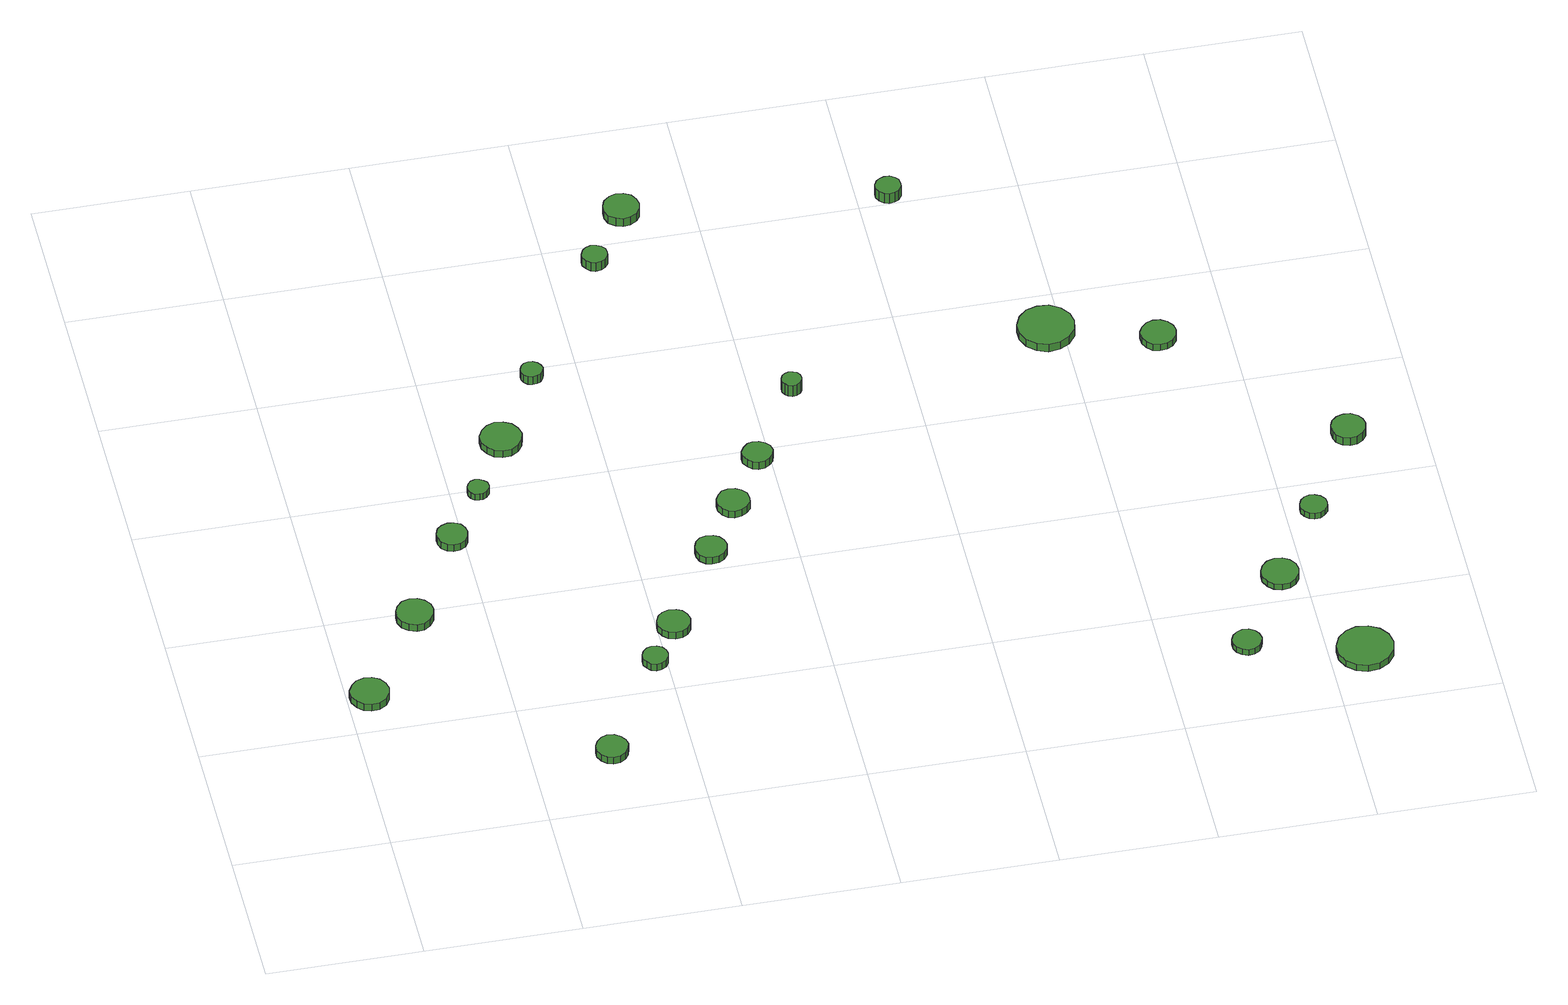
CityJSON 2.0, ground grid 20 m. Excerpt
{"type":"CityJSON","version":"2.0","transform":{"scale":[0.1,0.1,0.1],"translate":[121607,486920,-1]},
"CityObjects":{
"tree1":{"type":"SolitaryVegetationObject","attributes":{"function":"something"},"geometry":[{"type":"MultiSurface","lod":"1","boundaries":[[[0,1,2,3,4,5,6,7,8,9,10,11,12,13,14]],[[15,16,17,18,19,20,21,22,23,24,25,26,27,28,29]],[[0,29,28,1]],[[1,28,27,2]],[[2,27,26,3]],[[3,26,25,4]],[[4,25,24,5]],[[5,24,23,6]],[[6,23,22,7]],[[7,22,21,8]],[[8,21,20,9]],[[9,20,19,10]],[[10,19,18,11]],[[11,18,17,12]],[[12,17,16,13]],[[13,16,15,14]],[[14,15,29,0]]]}]},
"tree2":{"type":"SolitaryVegetationObject","attributes":{"function":"something"},"geometry":[{"type":"MultiSurface","lod":"1","boundaries":[[[30,31,32,33,34,35,36,37,38,39,40,41,42,43,44]],[[45,46,47,48,49,50,51,52,53,54,55,56,57,58,59]],[[30,59,58,31]],[[31,58,57,32]],[[32,57,56,33]],[[33,56,55,34]],[[34,55,54,35]],[[35,54,53,36]],[[36,53,52,37]],[[37,52,51,38]],[[38,51,50,39]],[[39,50,49,40]],[[40,49,48,41]],[[41,48,47,42]],[[42,47,46,43]],[[43,46,45,44]],[[44,45,59,30]]]}]},
"tree3":{"type":"SolitaryVegetationObject","attributes":{"function":"something"},"geometry":[{"type":"MultiSurface","lod":"1","boundaries":[[[60,61,62,63,64,65,66,67,68,69,70,71,72,73,74]],[[75,76,77,78,79,80,81,82,83,84,85,86,87,88,89]],[[60,89,88,61]],[[61,88,87,62]],[[62,87,86,63]],[[63,86,85,64]],[[64,85,84,65]],[[65,84,83,66]],[[66,83,82,67]],[[67,82,81,68]],[[68,81,80,69]],[[69,80,79,70]],[[70,79,78,71]],[[71,78,77,72]],[[72,77,76,73]],[[73,76,75,74]],[[74,75,89,60]]]}]},
"tree4":{"type":"SolitaryVegetationObject","attributes":{"function":"something"},"geometry":[{"type":"MultiSurface","lod":"1","boundaries":[[[90,91,92,93,94,95,96,97,98,99,100,101,102,103,104]],[[105,106,107,108,109,110,111,112,113,114,115,116,117,118,119]],[[90,119,118,91]],[[91,118,117,92]],[[92,117,116,93]],[[93,116,115,94]],[[94,115,114,95]],[[95,114,113,96]],[[96,113,112,97]],[[97,112,111,98]],[[98,111,110,99]],[[99,110,109,100]],[[100,109,108,101]],[[101,108,107,102]],[[102,107,106,103]],[[103,106,105,104]],[[104,105,119,90]]]}]},
"tree5":{"type":"SolitaryVegetationObject","attributes":{"function":"something"},"geometry":[{"type":"MultiSurface","lod":"1","boundaries":[[[120,121,122,123,124,125,126,127,128,129,130,131,132,133,134]],[[135,136,137,138,139,140,141,142,143,144,145,146,147,148,149]],[[120,149,148,121]],[[121,148,147,122]],[[122,147,146,123]],[[123,146,145,124]],[[124,145,144,125]],[[125,144,143,126]],[[126,143,142,127]],[[127,142,141,128]],[[128,141,140,129]],[[129,140,139,130]],[[130,139,138,131]],[[131,138,137,132]],[[132,137,136,133]],[[133,136,135,134]],[[134,135,149,120]]]}]},
"tree6":{"type":"SolitaryVegetationObject","attributes":{"function":"something"},"geometry":[{"type":"MultiSurface","lod":"1","boundaries":[[[150,151,152,153,154,155,156,157,158,159,160,161,162,163,164]],[[165,166,167,168,169,170,171,172,173,174,175,176,177,178,179]],[[150,179,178,151]],[[151,178,177,152]],[[152,177,176,153]],[[153,176,175,154]],[[154,175,174,155]],[[155,174,173,156]],[[156,173,172,157]],[[157,172,171,158]],[[158,171,170,159]],[[159,170,169,160]],[[160,169,168,161]],[[161,168,167,162]],[[162,167,166,163]],[[163,166,165,164]],[[164,165,179,150]]]}]},
"tree7":{"type":"SolitaryVegetationObject","attributes":{"function":"something"},"geometry":[{"type":"MultiSurface","lod":"1","boundaries":[[[180,181,182,183,184,185,186,187,188,189,190,191,192,193,194]],[[195,196,197,198,199,200,201,202,203,204,205,206,207,208,209]],[[180,209,208,181]],[[181,208,207,182]],[[182,207,206,183]],[[183,206,205,184]],[[184,205,204,185]],[[185,204,203,186]],[[186,203,202,187]],[[187,202,201,188]],[[188,201,200,189]],[[189,200,199,190]],[[190,199,198,191]],[[191,198,197,192]],[[192,197,196,193]],[[193,196,195,194]],[[194,195,209,180]]]}]},
"tree8":{"type":"SolitaryVegetationObject","attributes":{"function":"something"},"geometry":[{"type":"MultiSurface","lod":"1","boundaries":[[[210,211,212,213,214,215,216,217,218,219,220,221,222,223,224]],[[225,226,227,228,229,230,231,232,233,234,235,236,237,238,239]],[[210,239,238,211]],[[211,238,237,212]],[[212,237,236,213]],[[213,236,235,214]],[[214,235,234,215]],[[215,234,233,216]],[[216,233,232,217]],[[217,232,231,218]],[[218,231,230,219]],[[219,230,229,220]],[[220,229,228,221]],[[221,228,227,222]],[[222,227,226,223]],[[223,226,225,224]],[[224,225,239,210]]]}]},
"tree9":{"type":"SolitaryVegetationObject","attributes":{"function":"something"},"geometry":[{"type":"MultiSurface","lod":"1","boundaries":[[[240,241,242,243,244,245,246,247,248,249,250,251,252,253,254]],[[255,256,257,258,259,260,261,262,263,264,265,266,267,268,269]],[[240,269,268,241]],[[241,268,267,242]],[[242,267,266,243]],[[243,266,265,244]],[[244,265,264,245]],[[245,264,263,246]],[[246,263,262,247]],[[247,262,261,248]],[[248,261,260,249]],[[249,260,259,250]],[[250,259,258,251]],[[251,258,257,252]],[[252,257,256,253]],[[253,256,255,254]],[[254,255,269,240]]]}]},
"tree10":{"type":"SolitaryVegetationObject","attributes":{"function":"something"},"geometry":[{"type":"MultiSurface","lod":"1","boundaries":[[[270,271,272,273,274,275,276,277,278,279,280,281,282,283,284]],[[285,286,287,288,289,290,291,292,293,294,295,296,297,298,299]],[[270,299,298,271]],[[271,298,297,272]],[[272,297,296,273]],[[273,296,295,274]],[[274,295,294,275]],[[275,294,293,276]],[[276,293,292,277]],[[277,292,291,278]],[[278,291,290,279]],[[279,290,289,280]],[[280,289,288,281]],[[281,288,287,282]],[[282,287,286,283]],[[283,286,285,284]],[[284,285,299,270]]]}]},
"tree11":{"type":"SolitaryVegetationObject","attributes":{"function":"something"},"geometry":[{"type":"MultiSurface","lod":"1","boundaries":[[[300,301,302,303,304,305,306,307,308,309,310,311,312,313,314]],[[315,316,317,318,319,320,321,322,323,324,325,326,327,328,329]],[[300,329,328,301]],[[301,328,327,302]],[[302,327,326,303]],[[303,326,325,304]],[[304,325,324,305]],[[305,324,323,306]],[[306,323,322,307]],[[307,322,321,308]],[[308,321,320,309]],[[309,320,319,310]],[[310,319,318,311]],[[311,318,317,312]],[[312,317,316,313]],[[313,316,315,314]],[[314,315,329,300]]]}]},
"tree12":{"type":"SolitaryVegetationObject","attributes":{"function":"something"},"geometry":[{"type":"MultiSurface","lod":"1","boundaries":[[[330,331,332,333,334,335,336,337,338,339,340,341,342,343,344]],[[345,346,347,348,349,350,351,352,353,354,355,356,357,358,359]],[[330,359,358,331]],[[331,358,357,332]],[[332,357,356,333]],[[333,356,355,334]],[[334,355,354,335]],[[335,354,353,336]],[[336,353,352,337]],[[337,352,351,338]],[[338,351,350,339]],[[339,350,349,340]],[[340,349,348,341]],[[341,348,347,342]],[[342,347,346,343]],[[343,346,345,344]],[[344,345,359,330]]]}]},
"tree13":{"type":"SolitaryVegetationObject","attributes":{"function":"something"},"geometry":[{"type":"MultiSurface","lod":"1","boundaries":[[[360,361,362,363,364,365,366,367,368,369,370,371,372,373,374]],[[375,376,377,378,379,380,381,382,383,384,385,386,387,388,389]],[[360,389,388,361]],[[361,388,387,362]],[[362,387,386,363]],[[363,386,385,364]],[[364,385,384,365]],[[365,384,383,366]],[[366,383,382,367]],[[367,382,381,368]],[[368,381,380,369]],[[369,380,379,370]],[[370,379,378,371]],[[371,378,377,372]],[[372,377,376,373]],[[373,376,375,374]],[[374,375,389,360]]]}]},
"tree14":{"type":"SolitaryVegetationObject","attributes":{"function":"something"},"geometry":[{"type":"MultiSurface","lod":"1","boundaries":[[[390,391,392,393,394,395,396,397,398,399,400,401,402,403,404]],[[405,406,407,408,409,410,411,412,413,414,415,416,417,418,419]],[[390,419,418,391]],[[391,418,417,392]],[[392,417,416,393]],[[393,416,415,394]],[[394,415,414,395]],[[395,414,413,396]],[[396,413,412,397]],[[397,412,411,398]],[[398,411,410,399]],[[399,410,409,400]],[[400,409,408,401]],[[401,408,407,402]],[[402,407,406,403]],[[403,406,405,404]],[[404,405,419,390]]]}]},
"tree15":{"type":"SolitaryVegetationObject","attributes":{"function":"something"},"geometry":[{"type":"MultiSurface","lod":"1","boundaries":[[[420,421,422,423,424,425,426,427,428,429,430,431,432,433,434]],[[435,436,437,438,439,440,441,442,443,444,445,446,447,448,449]],[[420,449,448,421]],[[421,448,447,422]],[[422,447,446,423]],[[423,446,445,424]],[[424,445,444,425]],[[425,444,443,426]],[[426,443,442,427]],[[427,442,441,428]],[[428,441,440,429]],[[429,440,439,430]],[[430,439,438,431]],[[431,438,437,432]],[[432,437,436,433]],[[433,436,435,434]],[[434,435,449,420]]]}]},
"tree16":{"type":"SolitaryVegetationObject","attributes":{"function":"something"}},
"tree17":{"type":"SolitaryVegetationObject","attributes":{"function":"something"},"geometry":[{"type":"MultiSurface","lod":"1","boundaries":[[[450,451,452,453,454,455,456,457,458,459,460,461,462,463,464]],[[465,466,467,468,469,470,471,472,473,474,475,476,477,478,479]],[[450,479,478,451]],[[451,478,477,452]],[[452,477,476,453]],[[453,476,475,454]],[[454,475,474,455]],[[455,474,473,456]],[[456,473,472,457]],[[457,472,471,458]],[[458,471,470,459]],[[459,470,469,460]],[[460,469,468,461]],[[461,468,467,462]],[[462,467,466,463]],[[463,466,465,464]],[[464,465,479,450]]]}]},
"tree18":{"type":"SolitaryVegetationObject","attributes":{"function":"something"},"geometry":[{"type":"MultiSurface","lod":"1","boundaries":[[[480,481,482,483,484,485,486,487,488,489,490,491,492,493,494]],[[495,496,497,498,499,500,501,502,503,504,505,506,507,508,509]],[[480,509,508,481]],[[481,508,507,482]],[[482,507,506,483]],[[483,506,505,484]],[[484,505,504,485]],[[485,504,503,486]],[[486,503,502,487]],[[487,502,501,488]],[[488,501,500,489]],[[489,500,499,490]],[[490,499,498,491]],[[491,498,497,492]],[[492,497,496,493]],[[493,496,495,494]],[[494,495,509,480]]]}]},
"tree19":{"type":"SolitaryVegetationObject","attributes":{"function":"something"},"geometry":[{"type":"MultiSurface","lod":"1","boundaries":[[[510,511,512,513,514,515,516,517,518,519,520,521,522,523,524]],[[525,526,527,528,529,530,531,532,533,534,535,536,537,538,539]],[[510,539,538,511]],[[511,538,537,512]],[[512,537,536,513]],[[513,536,535,514]],[[514,535,534,515]],[[515,534,533,516]],[[516,533,532,517]],[[517,532,531,518]],[[518,531,530,519]],[[519,530,529,520]],[[520,529,528,521]],[[521,528,527,522]],[[522,527,526,523]],[[523,526,525,524]],[[524,525,539,510]]]}]},
"tree20":{"type":"SolitaryVegetationObject","attributes":{"function":"something"},"geometry":[{"type":"MultiSurface","lod":"1","boundaries":[[[540,541,542,543,544,545,546,547,548,549,550,551,552,553,554]],[[555,556,557,558,559,560,561,562,563,564,565,566,567,568,569]],[[540,569,568,541]],[[541,568,567,542]],[[542,567,566,543]],[[543,566,565,544]],[[544,565,564,545]],[[545,564,563,546]],[[546,563,562,547]],[[547,562,561,548]],[[548,561,560,549]],[[549,560,559,550]],[[550,559,558,551]],[[551,558,557,552]],[[552,557,556,553]],[[553,556,555,554]],[[554,555,569,540]]]}]},
"tree21":{"type":"SolitaryVegetationObject","attributes":{"function":"something"},"geometry":[{"type":"MultiSurface","lod":"1","boundaries":[[[570,571,572,573,574,575,576,577,578,579,580,581,582,583,584]],[[585,586,587,588,589,590,591,592,593,594,595,596,597,598,599]],[[570,599,598,571]],[[571,598,597,572]],[[572,597,596,573]],[[573,596,595,574]],[[574,595,594,575]],[[575,594,593,576]],[[576,593,592,577]],[[577,592,591,578]],[[578,591,590,579]],[[579,590,589,580]],[[580,589,588,581]],[[581,588,587,582]],[[582,587,586,583]],[[583,586,585,584]],[[584,585,599,570]]]}]},
"tree22":{"type":"SolitaryVegetationObject","attributes":{"function":"something"},"geometry":[{"type":"MultiSurface","lod":"1","boundaries":[[[600,601,602,603,604,605,606,607,608,609,610,611,612,613,614]],[[615,616,617,618,619,620,621,622,623,624,625,626,627,628,629]],[[600,629,628,601]],[[601,628,627,602]],[[602,627,626,603]],[[603,626,625,604]],[[604,625,624,605]],[[605,624,623,606]],[[606,623,622,607]],[[607,622,621,608]],[[608,621,620,609]],[[609,620,619,610]],[[610,619,618,611]],[[611,618,617,612]],[[612,617,616,613]],[[613,616,615,614]],[[614,615,629,600]]]}]},
"tree23":{"type":"SolitaryVegetationObject","attributes":{"function":"something"},"geometry":[{"type":"MultiSurface","lod":"1","boundaries":[[[630,631,632,633,634,635,636,637,638,639,640,641,642,643,644]],[[645,646,647,648,649,650,651,652,653,654,655,656,657,658,659]],[[630,659,658,631]],[[631,658,657,632]],[[632,657,656,633]],[[633,656,655,634]],[[634,655,654,635]],[[635,654,653,636]],[[636,653,652,637]],[[637,652,651,638]],[[638,651,650,639]],[[639,650,649,640]],[[640,649,648,641]],[[641,648,647,642]],[[642,647,646,643]],[[643,646,645,644]],[[644,645,659,630]]]}]},
"tree24":{"type":"SolitaryVegetationObject","attributes":{"function":"something"}},
"tree25":{"type":"SolitaryVegetationObject","attributes":{"function":"something"}},
"tree26":{"type":"SolitaryVegetationObject","attributes":{"function":"something"},"geometry":[{"type":"MultiSurface","lod":"1","boundaries":[[[660,661,662,663,664,665,666,667,668,669,670,671,672,673,674]],[[675,676,677,678,679,680,681,682,683,684,685,686,687,688,689]],[[660,689,688,661]],[[661,688,687,662]],[[662,687,686,663]],[[663,686,685,664]],[[664,685,684,665]],[[665,684,683,666]],[[666,683,682,667]],[[667,682,681,668]],[[668,681,680,669]],[[669,680,679,670]],[[670,679,678,671]],[[671,678,677,672]],[[672,677,676,673]],[[673,676,675,674]],[[674,675,689,660]]]}]}
},
"vertices":[
[53,262,17],[51,272,17],[45,280,17],[36,285,17],[26,286,17],[16,283,17],[9,276,17],[4,267,17],[4,257,17],[9,247,17],[16,240,17],[26,237,17],[36,238,17],[45,243,17],[51,252,17],[51,252,6],[45,243,6],[36,238,6],[26,237,6],[16,240,6],[9,247,6],[4,257,6],[4,267,6],[9,276,6],[16,283,6],[26,286,6],[36,285,6],[45,280,6],[51,272,6],[53,262,6],
[136,390,17],[134,400,17],[128,408,17],[120,413,17],[110,414,17],[100,411,17],[93,404,17],[89,395,17],[89,385,17],[93,376,17],[100,370,17],[110,366,17],[120,367,17],[128,372,17],[134,381,17],[134,381,6],[128,372,6],[120,367,6],[110,366,6],[100,370,6],[93,376,6],[89,385,6],[89,395,6],[93,404,6],[100,411,6],[110,414,6],[120,413,6],[128,408,6],[134,400,6],[136,390,6],
[321,103,17],[319,111,17],[314,118,17],[307,123,17],[298,124,17],[290,121,17],[284,115,17],[280,107,17],[280,99,17],[284,91,17],[290,85,17],[298,82,17],[307,83,17],[314,88,17],[319,95,17],[319,95,6],[314,88,6],[307,83,6],[298,82,6],[290,85,6],[284,91,6],[280,99,6],[280,107,6],[284,115,6],[290,121,6],[298,124,6],[307,123,6],[314,118,6],[319,111,6],[321,103,6],
[206,518,17],[204,526,17],[200,533,17],[192,537,17],[184,538,17],[176,535,17],[170,530,17],[167,522,17],[167,514,17],[170,506,17],[176,500,17],[184,498,17],[192,499,17],[200,503,17],[204,510,17],[204,510,6],[200,503,6],[192,499,6],[184,498,6],[176,500,6],[170,506,6],[167,514,6],[167,522,6],[170,530,6],[176,535,6],[184,538,6],[192,537,6],[200,533,6],[204,526,6],[206,518,6],
[249,595,16],[248,601,16],[244,605,16],[239,608,16],[234,609,16],[228,607,16],[224,603,16],[222,598,16],[222,592,16],[224,587,16],[228,583,16],[234,582,16],[239,582,16],[244,585,16],[248,590,16],[248,590,6],[244,585,6],[239,582,6],[234,582,6],[228,583,6],[224,587,6],[222,592,6],[222,598,6],[224,603,6],[228,607,6],[234,609,6],[239,608,6],[244,605,6],[248,601,6],[249,595,6],
[402,253,17],[401,259,17],[397,265,17],[391,268,17],[384,269,17],[378,267,17],[373,262,17],[370,256,17],[370,249,17],[373,243,17],[378,238,17],[384,236,17],[391,237,17],[397,240,17],[401,246,17],[401,246,6],[397,240,6],[391,237,6],[384,236,6],[378,238,6],[373,243,6],[370,249,6],[370,256,6],[373,262,6],[378,267,6],[384,269,6],[391,268,6],[397,265,6],[401,259,6],[402,253,6],
[308,677,17],[305,688,17],[299,697,17],[289,702,17],[278,704,17],[268,700,17],[260,693,17],[255,683,17],[255,672,17],[260,662,17],[268,654,17],[278,651,17],[289,652,17],[299,658,17],[305,667,17],[305,667,6],[299,658,6],[289,652,6],[278,651,6],[268,654,6],[260,662,6],[255,672,6],[255,683,6],[260,693,6],[268,700,6],[278,704,6],[289,702,6],[299,697,6],[305,688,6],[308,677,6],
[442,308,17],[440,317,17],[435,324,17],[428,328,17],[419,329,17],[410,326,17],[404,321,17],[400,312,17],[400,304,17],[404,296,17],[410,290,17],[419,287,17],[428,288,17],[435,292,17],[440,299,17],[440,299,6],[435,292,6],[428,288,6],[419,287,6],[410,290,6],[404,296,6],[400,304,6],[400,312,6],[404,321,6],[410,326,6],[419,329,6],[428,328,6],[435,324,6],[440,317,6],[442,308,6],
[357,786,19],[355,792,19],[352,796,19],[347,799,19],[341,800,19],[335,798,19],[331,794,19],[329,789,19],[329,783,19],[331,778,19],[335,774,19],[341,772,19],[347,773,19],[352,775,19],[355,780,19],[355,780,6],[352,775,6],[347,773,6],[341,772,6],[335,774,6],[331,778,6],[329,783,6],[329,789,6],[331,794,6],[335,798,6],[341,800,6],[347,799,6],[352,796,6],[355,792,6],[357,786,6],
[514,430,17],[512,438,17],[507,445,17],[500,449,17],[491,450,17],[483,448,17],[477,442,17],[474,434,17],[474,426,17],[477,418,17],[483,412,17],[491,410,17],[500,411,17],[507,415,17],[512,422,17],[512,422,6],[507,415,6],[500,411,6],[491,410,6],[483,412,6],[477,418,6],[474,426,6],[474,434,6],[477,442,6],[483,448,6],[491,450,6],[500,449,6],[507,445,6],[512,438,6],[514,430,6],
[558,506,17],[557,515,17],[551,522,17],[544,526,17],[535,527,17],[527,525,17],[521,519,17],[517,511,17],[517,502,17],[521,494,17],[527,488,17],[535,486,17],[544,487,17],[551,491,17],[557,498,17],[557,498,6],[551,491,6],[544,487,6],[535,486,6],[527,488,6],[521,494,6],[517,502,6],[517,511,6],[521,519,6],[527,525,6],[535,527,6],[544,526,6],[551,522,6],[557,515,6],[558,506,6],
[477,972,20],[476,979,20],[472,984,20],[466,987,20],[459,988,20],[453,986,20],[448,982,20],[445,975,20],[445,969,20],[448,963,20],[453,958,20],[459,956,20],[466,957,20],[472,960,20],[476,966,20],[476,966,6],[472,960,6],[466,957,6],[459,956,6],[453,958,6],[448,963,6],[445,969,6],[445,975,6],[448,982,6],[453,986,6],[459,988,6],[466,987,6],[472,984,6],[476,979,6],[477,972,6],
[604,584,18],[602,592,18],[597,598,18],[590,602,18],[582,603,18],[575,601,18],[569,595,18],[565,588,18],[565,580,18],[569,573,18],[575,567,18],[582,565,18],[590,566,18],[597,570,18],[602,576,18],[602,576,6],[597,570,6],[590,566,6],[582,565,6],[575,567,6],[569,573,6],[565,580,6],[565,588,6],[569,595,6],[575,601,6],[582,603,6],[590,602,6],[597,598,6],[602,592,6],[604,584,6],
[534,1051,19],[532,1060,19],[527,1068,19],[518,1073,19],[509,1074,19],[500,1071,19],[492,1064,19],[489,1056,19],[489,1046,19],[492,1037,19],[500,1031,19],[509,1028,19],[518,1029,19],[527,1034,19],[532,1041,19],[532,1041,6],[527,1034,6],[518,1029,6],[509,1028,6],[500,1031,6],[492,1037,6],[489,1046,6],[489,1056,6],[492,1064,6],[500,1071,6],[509,1074,6],[518,1073,6],[527,1068,6],[532,1060,6],[534,1051,6],
[664,698,24],[663,703,24],[660,708,24],[655,710,24],[650,711,24],[645,709,24],[641,706,24],[639,701,24],[639,695,24],[641,691,24],[645,687,24],[650,685,24],[655,686,24],[660,689,24],[663,693,24],[663,693,6],[660,689,6],[655,686,6],[650,685,6],[645,687,6],[641,691,6],[639,695,6],[639,701,6],[641,706,6],[645,709,6],[650,711,6],[655,710,6],[660,708,6],[663,703,6],[664,698,6],
[1124,131,16],[1122,139,16],[1118,145,16],[1111,149,16],[1103,150,16],[1096,147,16],[1090,142,16],[1087,135,16],[1087,127,16],[1090,120,16],[1096,115,16],[1103,112,16],[1111,113,16],[1118,117,16],[1122,123,16],[1122,123,7],[1118,117,7],[1111,113,7],[1103,112,7],[1096,115,7],[1090,120,7],[1087,127,7],[1087,135,7],[1090,142,7],[1096,147,7],[1103,150,7],[1111,149,7],[1118,145,7],[1122,139,7],[1124,131,7],
[856,1017,22],[855,1024,22],[851,1029,22],[845,1033,22],[838,1033,22],[832,1031,22],[827,1027,22],[824,1021,22],[824,1014,22],[827,1008,22],[832,1003,22],[838,1001,22],[845,1002,22],[851,1005,22],[855,1011,22],[855,1011,6],[851,1005,6],[845,1002,6],[838,1001,6],[832,1003,6],[827,1008,6],[824,1014,6],[824,1021,6],[827,1027,6],[832,1031,6],[838,1033,6],[845,1033,6],[851,1029,6],[855,1024,6],[856,1017,6],
[1015,735,18],[1012,749,18],[1003,761,18],[990,769,18],[975,770,18],[961,766,18],[950,756,18],[944,742,18],[944,728,18],[950,714,18],[961,704,18],[975,699,18],[990,701,18],[1003,708,18],[1012,720,18],[1012,720,6],[1003,708,6],[990,701,6],[975,699,6],[961,704,6],[950,714,6],[944,728,6],[944,742,6],[950,756,6],[961,766,6],[975,770,6],[990,769,6],[1003,761,6],[1012,749,6],[1015,735,6],
[1194,243,16],[1192,253,16],[1186,261,16],[1178,266,16],[1168,267,16],[1158,264,16],[1151,257,16],[1147,248,16],[1147,238,16],[1151,229,16],[1158,222,16],[1168,219,16],[1178,220,16],[1186,225,16],[1192,233,16],[1192,233,7],[1186,225,7],[1178,220,7],[1168,219,7],[1158,222,7],[1151,229,7],[1147,238,7],[1147,248,7],[1151,257,7],[1158,264,7],[1168,267,7],[1178,266,7],[1186,261,7],[1192,253,7],[1194,243,7],
[1281,89,17],[1278,104,17],[1269,116,17],[1256,123,17],[1241,125,17],[1227,120,17],[1216,110,17],[1210,96,17],[1210,81,17],[1216,68,17],[1227,58,17],[1241,53,17],[1256,55,17],[1269,62,17],[1278,74,17],[1278,74,7],[1269,62,7],[1256,55,7],[1241,53,7],[1227,58,7],[1216,68,7],[1210,81,7],[1210,96,7],[1216,110,7],[1227,120,7],[1241,125,7],[1256,123,7],[1269,116,7],[1278,104,7],[1281,89,7],
[1135,695,16],[1133,704,16],[1127,712,16],[1119,717,16],[1110,718,16],[1101,715,16],[1094,708,16],[1090,700,16],[1090,690,16],[1094,682,16],[1101,675,16],[1110,673,16],[1119,674,16],[1127,678,16],[1133,686,16],[1133,686,6],[1127,678,6],[1119,674,6],[1110,673,6],[1101,675,6],[1094,682,6],[1090,690,6],[1090,700,6],[1094,708,6],[1101,715,6],[1110,718,6],[1119,717,6],[1127,712,6],[1133,704,6],[1135,695,6],
[1253,354,15],[1252,361,15],[1247,367,15],[1241,370,15],[1234,371,15],[1227,369,15],[1222,364,15],[1219,357,15],[1219,350,15],[1222,344,15],[1227,339,15],[1234,337,15],[1241,337,15],[1247,341,15],[1252,347,15],[1252,347,6],[1247,341,6],[1241,337,6],[1234,337,6],[1227,339,6],[1222,344,6],[1219,350,6],[1219,357,6],[1222,364,6],[1227,369,6],[1234,371,6],[1241,370,6],[1247,367,6],[1252,361,6],[1253,354,6],
[1328,479,19],[1326,488,19],[1321,495,19],[1313,500,19],[1304,501,19],[1295,498,19],[1288,492,19],[1285,484,19],[1285,474,19],[1288,466,19],[1295,460,19],[1304,457,19],[1313,458,19],[1321,463,19],[1326,470,19],[1326,470,6],[1321,463,6],[1313,458,6],[1304,457,6],[1295,460,6],[1288,466,6],[1285,474,6],[1285,484,6],[1288,492,6],[1295,498,6],[1304,501,6],[1313,500,6],[1321,495,6],[1326,488,6],[1328,479,6]
]}
